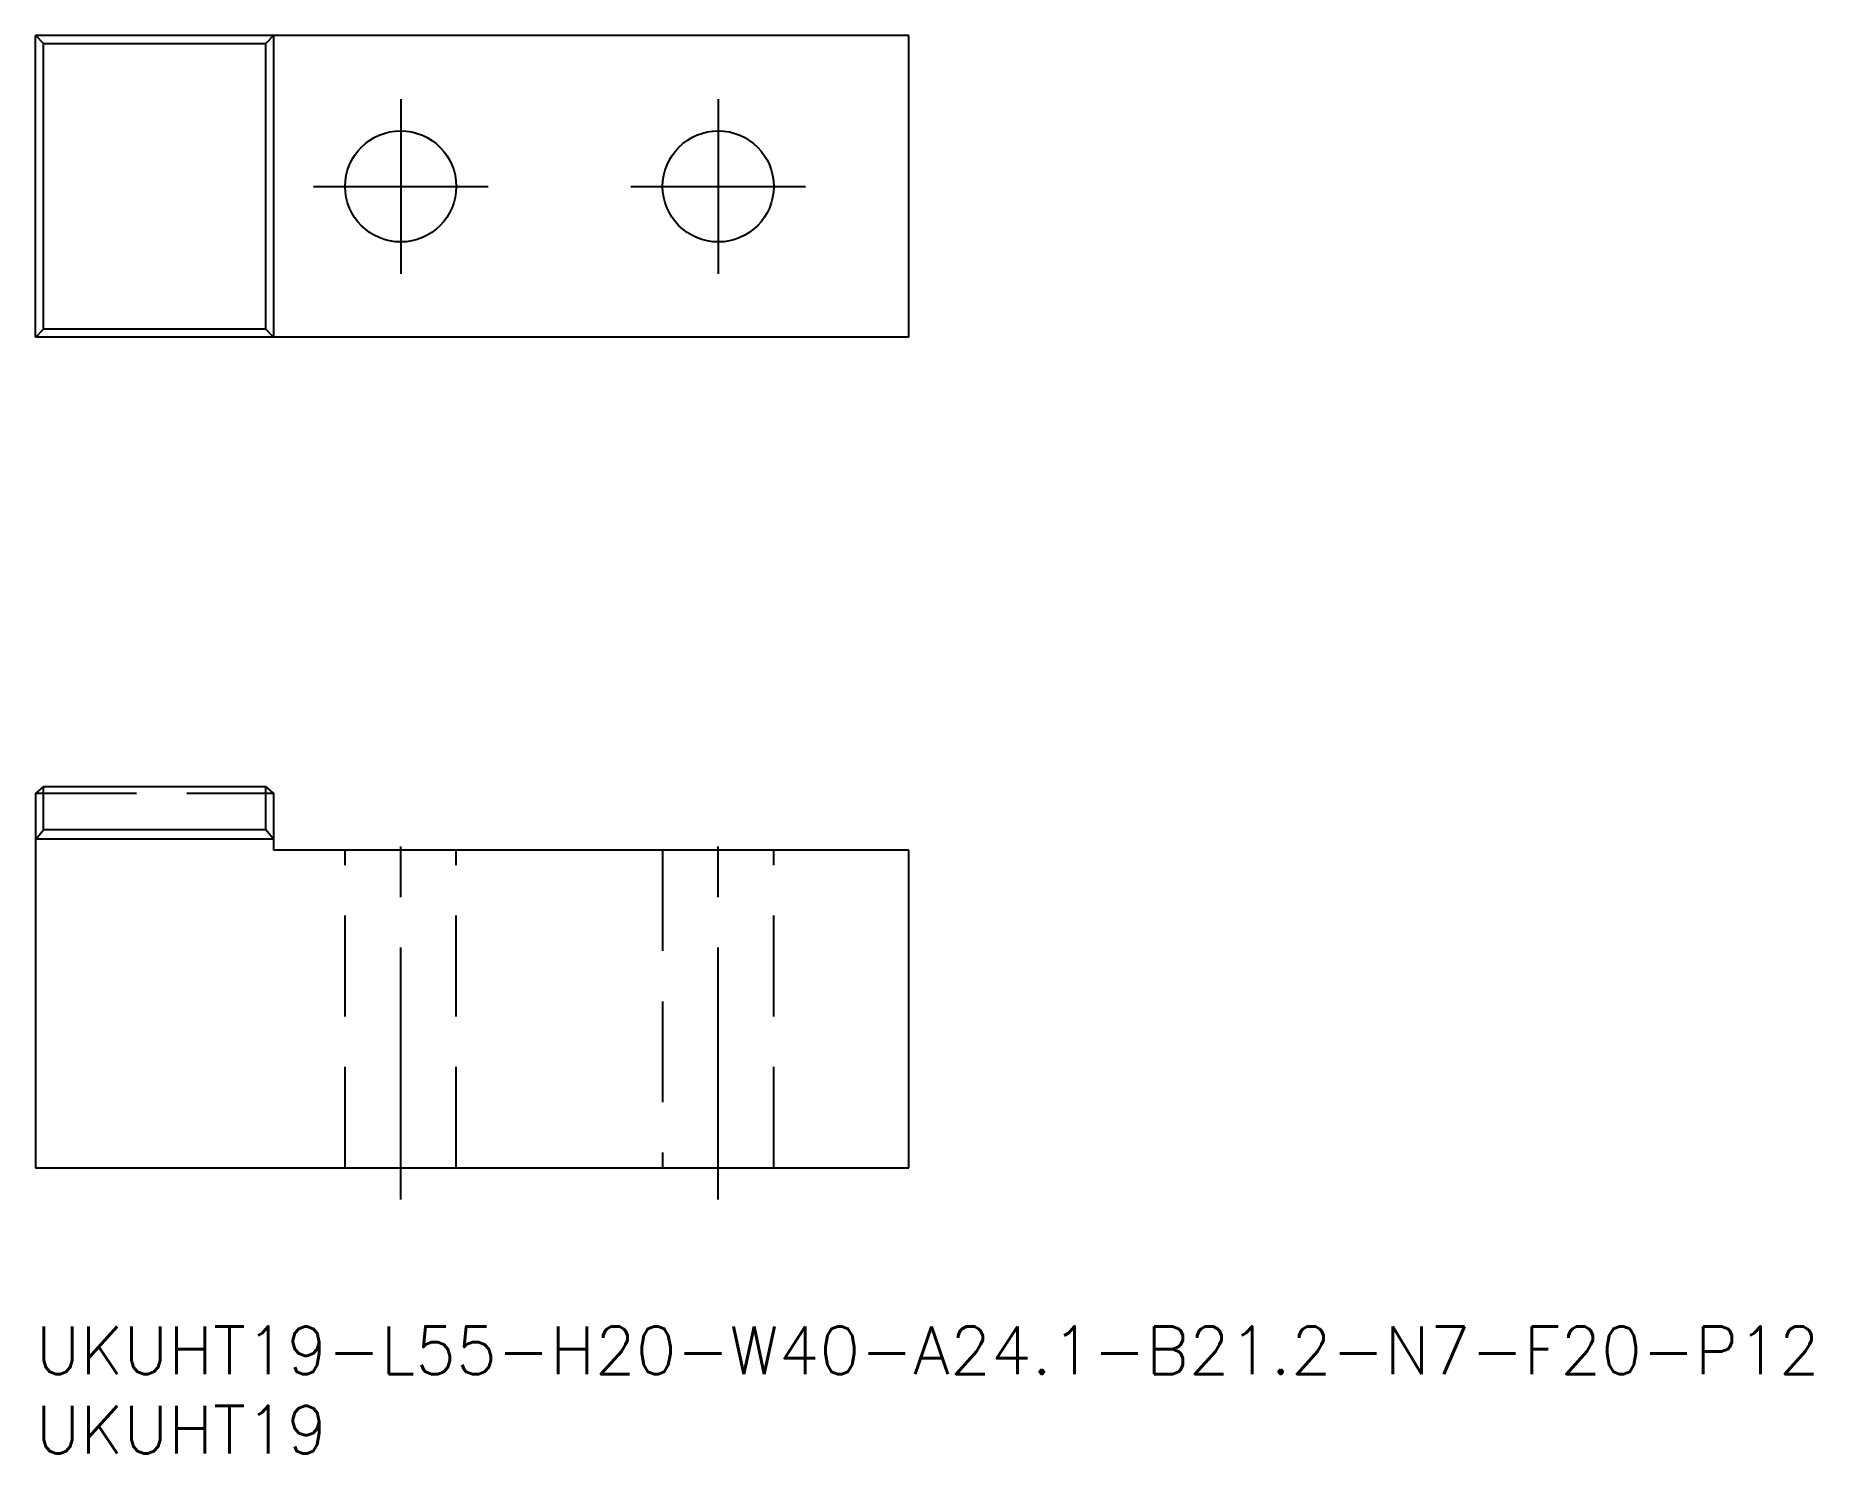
# Model space of a CAD drawing. Extents: x 0 to 112, y -8 to 81.
import ezdxf

# ---------------------------------------------------------------- set-up
doc = ezdxf.new("R2010")
doc.units = 0
doc.header["$LTSCALE"] = 0.5
doc.linetypes.add('CENTER', pattern=[50.8, 31.75, -6.35, 6.35, -6.35])
doc.linetypes.add('DASHED', pattern=[19.05, 12.7, -6.35])
for name, color, linetype in [('MSM_CENTER', 1, 'CENTER'), ('MSM_CONTINUOUS', 7, 'CONTINUOUS'), ('MSM_DASHED', 4, 'DASHED'), ('MSM_PART_NUMBER', 7, 'CONTINUOUS')]:
    doc.layers.add(name, color=color, linetype=linetype)
doc.styles.get("Standard").update_dxf_attribs({"font": 'txt.shx', "height": 3, "bigfont": 'bigfont.shx'})

msp = doc.modelspace()

# ---------------------------------------------------------------- linework, layer by layer
at = {"layer": 'MSM_CENTER'}
for p, q in [((23, 77.31), (23, 66.31)), ((43, 77.31), (43, 66.31)), ((17.5, 71.81), (28.5, 71.81)), ((37.5, 71.81), (48.5, 71.81)), ((23, 8), (23, 32)), ((43, 8), (43, 32))]:
    msp.add_line(p, q, dxfattribs=at)
at = {"layer": 'MSM_CONTINUOUS'}
for p, q in [((55, 81.31), (0, 81.31)), ((0, 62.31), (0, 81.31)), ((0.5, 80.82), (0.01, 81.31)), ((0.5, 80.82), (14.5, 80.82)), ((0.5, 62.81), (0.5, 80.82)), ((14.99, 81.31), (14.5, 80.82)), ((14.5, 62.81), (14.5, 80.82)), ((15, 62.31), (15, 81.31)), ((55, 62.31), (55, 81.31)), ((0.01, 62.31), (0.5, 62.81)), ((14.5, 62.81), (0.5, 62.81)), ((14.99, 62.31), (14.5, 62.81)), ((55, 62.31), (0, 62.31)), ((0.01, 33.6), (0, 33.59)), ((0.5, 34.02), (0.01, 33.6)), ((0.5, 34.02), (14.5, 34.02)), ((0.5, 31.28), (0.5, 34.02)), ((14.99, 33.6), (14.5, 34.02)), ((14.5, 31.28), (14.5, 34.02)), ((15, 33.59), (14.99, 33.6)), ((0, 33.59), (0, 10)), ((15, 30), (15, 33.59)), ((0.01, 30.7), (0, 30.69)), ((0.01, 30.7), (0.5, 31.28)), ((14.99, 30.7), (0.01, 30.7)), ((14.5, 31.28), (0.5, 31.28)), ((14.99, 30.7), (14.5, 31.28)), ((15, 30.69), (14.99, 30.7)), ((55, 30), (15, 30)), ((55, 10), (55, 30)), ((0, 10), (55, 10))]:
    msp.add_line(p, q, dxfattribs=at)
for centre in [(23, 71.81), (43, 71.81)]:
    msp.add_circle(centre, 3.5, dxfattribs=at)
at = {"layer": 'MSM_DASHED'}
for p, q in [((0.01, 33.6), (14.99, 33.6)), ((19.5, 10), (19.5, 30)), ((26.5, 10), (26.5, 30)), ((39.5, 30), (39.5, 10)), ((46.5, 10), (46.5, 30))]:
    msp.add_line(p, q, dxfattribs=at)

# ---------------------------------------------------------------- texts
at = {"layer": 'MSM_PART_NUMBER'}
for s, p in [('UKUHT19-L55-H20-W40-A24.1-B21.2-N7-F20-P12', (0, -3)), ('UKUHT19', (0, -8))]:
    msp.add_text(s, height=3, dxfattribs=at).set_placement(p)

doc.saveas('drawing.dxf')
